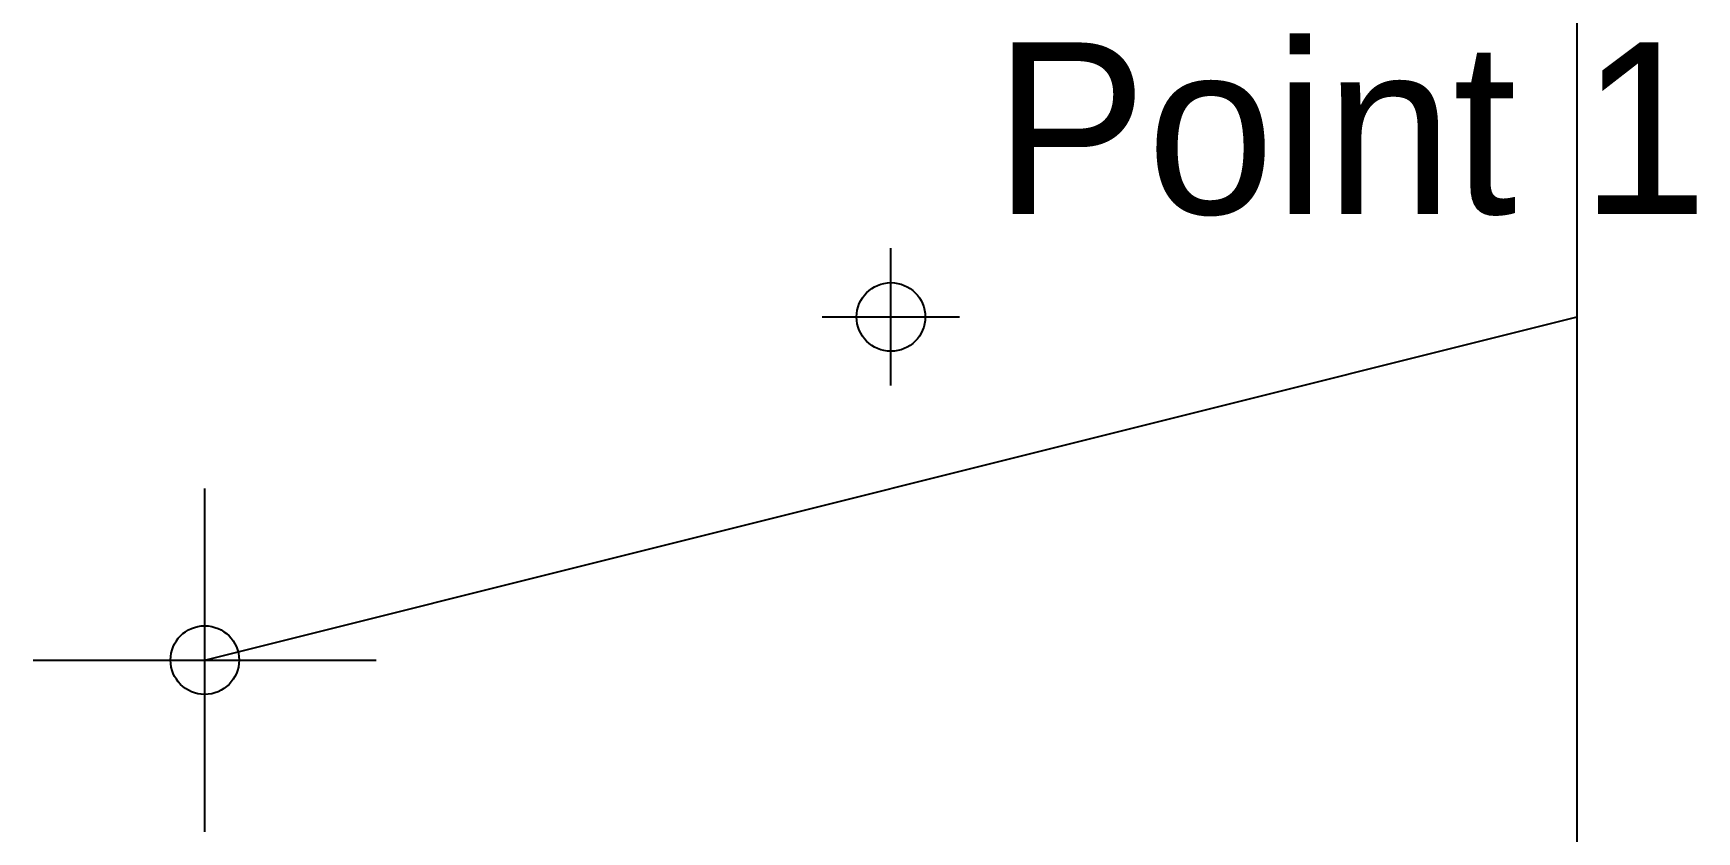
# Model space of a CAD drawing. Header units: millimetres. Extents: x -2.5 to 21.7, y -2.5 to 9.1.
import ezdxf

# ---------------------------------------------------------------- set-up
doc = ezdxf.new("R2010")
doc.units = ezdxf.units.MM
doc.header["$PDMODE"] = 34
doc.header["$PDSIZE"] = -3
for name, color, linetype in [('DATUM', 7, 'Continuous'), ('DATUM_LABELS', 7, 'Continuous'), ('GUIDES', 7, 'Continuous'), ('PART', 7, 'Continuous'), ('TAG_Holes', 140, 'Continuous')]:
    doc.layers.add(name, color=color, linetype=linetype)

msp = doc.modelspace()

# ---------------------------------------------------------------- linework, layer by layer
at = {"layer": 'DATUM'}
for p, q in [((0, -2.5), (0, 2.5)), ((-2.5, 0), (2.5, 0))]:
    msp.add_line(p, q, dxfattribs=at)
msp.add_point((0, 0), dxfattribs=at)
at = {"layer": 'GUIDES'}
msp.add_xline((20, 0), (0, 1), dxfattribs=at)
at = {"layer": 'PART'}
msp.add_line((0, 0), (20, 5), dxfattribs=at)
at = {"layer": 'TAG_Holes'}
msp.add_point((10, 5), dxfattribs=at)

# ---------------------------------------------------------------- texts
at = {"layer": 'DATUM_LABELS'}
msp.add_text('Point 1', height=2.5, dxfattribs=at).set_placement((11.5, 6.5))

doc.saveas('drawing.dxf')
